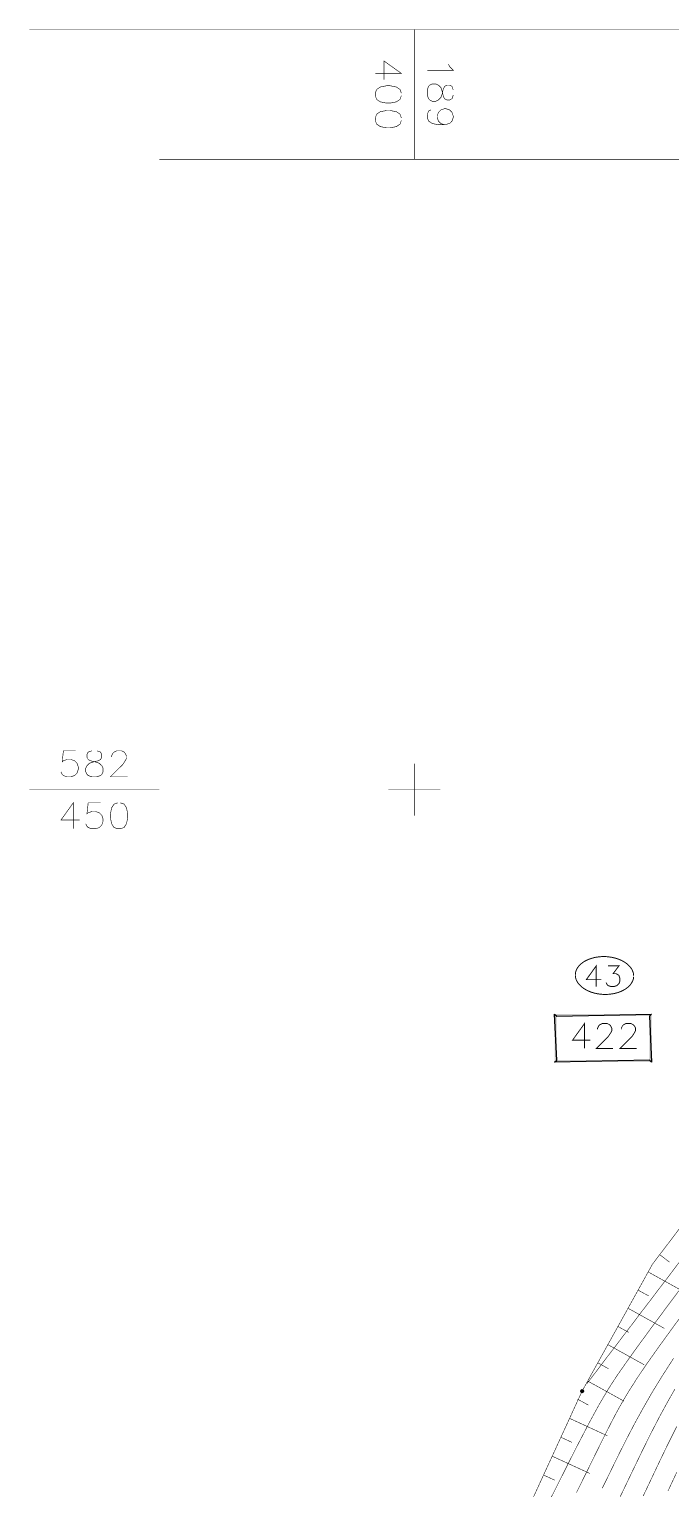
# Model space of a CAD drawing. Extents: x 489 to 720, y 1028 to 1176.
# Drawn here: x 488.85 to 501.22, y 1073.17 to 1101.28 of the extents above; entities that cross this region are included whole.
import ezdxf

# ---------------------------------------------------------------- set-up
doc = ezdxf.new("R2010")
doc.units = 0
doc.header["$MEASUREMENT"] = 0
for name, color, linetype in [('1202', 7, 'Continuous'), ('1501-UP', 7, 'Continuous'), ('1506', 7, 'Continuous'), ('1507', 7, 'Continuous'), ('1510-UP', 7, 'Continuous'), ('M1280', 7, 'Continuous'), ('M1602', 7, 'Continuous'), ('MCELLNO', 7, 'Continuous')]:
    doc.layers.add(name, color=color, linetype=linetype)

msp = doc.modelspace()

# ---------------------------------------------------------------- hatches: boundary and pattern name
at = {"layer": '1501-UP', "linetype": 'Continuous', "ltscale": 0.045455}
for points in [[(499.49, 1075.065), (499.533, 1075.042), (499.483, 1075.057)], [(499.499, 1075.07), (499.532, 1075.053), (499.49, 1075.065)], [(499.532, 1075.053), (499.49, 1075.065), (499.533, 1075.042)], [(499.51, 1075.071), (499.527, 1075.062), (499.499, 1075.07)], [(499.527, 1075.062), (499.499, 1075.07), (499.532, 1075.053)], [(499.519, 1075.068), (499.51, 1075.071), (499.527, 1075.062)], [(499.483, 1075.057), (499.53, 1075.033), (499.481, 1075.047)], [(499.53, 1075.033), (499.481, 1075.047), (499.524, 1075.025)], [(499.481, 1075.047), (499.524, 1075.025), (499.482, 1075.037)], [(499.524, 1075.025), (499.482, 1075.037), (499.515, 1075.02)], [(499.482, 1075.037), (499.515, 1075.02), (499.487, 1075.028)], [(499.533, 1075.042), (499.483, 1075.057), (499.53, 1075.033)], [(499.515, 1075.02), (499.487, 1075.028), (499.505, 1075.018)], [(499.487, 1075.028), (499.505, 1075.018), (499.495, 1075.022)]]:
    msp.add_hatch(color=18, dxfattribs=at).paths.add_polyline_path(points, flags=0)
at = {"layer": 'MCELLNO', "linetype": 'Continuous', "ltscale": 0.045455}
for points in [[(498.978, 1081.384), (499.019, 1081.424), (498.978, 1082.309)], [(499.019, 1081.424), (498.978, 1082.309), (499.019, 1082.27)], [(498.978, 1082.309), (499.019, 1082.27), (500.847, 1082.309)], [(499.019, 1082.27), (500.847, 1082.309), (500.806, 1082.27)], [(500.847, 1082.309), (500.806, 1082.27), (500.847, 1081.384)], [(500.806, 1082.27), (500.847, 1081.384), (500.806, 1081.424)], [(500.847, 1081.384), (500.806, 1081.424), (498.978, 1081.384)], [(500.806, 1081.424), (498.978, 1081.384), (499.019, 1081.424)]]:
    msp.add_hatch(color=136, dxfattribs=at).paths.add_polyline_path(points, flags=0)

# ---------------------------------------------------------------- linework, layer by layer
at = {"color": 214, "linetype": 'Continuous', "ltscale": 0.045455, "const_width": 0.0182}
for points in [[(499.781, 1082.839), (499.781, 1083.239), (499.59, 1082.972), (499.877, 1082.972)], [(500.01, 1083.239), (500.22, 1083.239), (500.105, 1083.087), (500.162, 1083.087), (500.2, 1083.067), (500.22, 1083.049), (500.238, 1082.991), (500.238, 1082.954), (500.22, 1082.896), (500.181, 1082.858), (500.124, 1082.839), (500.066, 1082.839), (500.01, 1082.858), (499.99, 1082.878), (499.972, 1082.915)]]:
    msp.add_lwpolyline(points, dxfattribs=at)
at = {"layer": '1202', "color": 7, "linetype": 'Continuous', "ltscale": 0.045455, "const_width": 0.0112}
for points in [[(488.854, 1028.441), (562.687, 1028.441), (562.687, 1101.273), (488.854, 1101.273)], [(496.273, 1101.273), (496.273, 1098.771)], [(495.522, 1100.428), (496.023, 1100.428), (495.689, 1100.666), (495.689, 1100.308)], [(496.929, 1100.606), (496.953, 1100.558), (497.024, 1100.487), (496.523, 1100.487)], [(496.023, 1100.046), (495.999, 1100.117), (495.928, 1100.165), (495.808, 1100.189), (495.737, 1100.189), (495.617, 1100.165), (495.546, 1100.117), (495.522, 1100.046), (495.522, 1099.998), (495.546, 1099.926), (495.617, 1099.879), (495.737, 1099.855), (495.808, 1099.855), (495.928, 1099.879), (495.999, 1099.926), (496.023, 1099.998)], [(497.024, 1100.106), (497, 1100.178), (496.953, 1100.201), (496.905, 1100.201), (496.857, 1100.178), (496.833, 1100.13), (496.81, 1100.034), (496.786, 1099.963), (496.738, 1099.915), (496.69, 1099.891), (496.619, 1099.891), (496.571, 1099.915), (496.547, 1099.939), (496.523, 1100.01), (496.523, 1100.106), (496.547, 1100.178), (496.571, 1100.201), (496.619, 1100.225), (496.69, 1100.225), (496.738, 1100.201), (496.786, 1100.154), (496.81, 1100.082), (496.833, 1099.987), (496.857, 1099.939), (496.905, 1099.915), (496.953, 1099.915), (497, 1099.939), (497.024, 1100.01)], [(496.023, 1099.57), (495.999, 1099.641), (495.928, 1099.689), (495.808, 1099.713), (495.737, 1099.713), (495.617, 1099.689), (495.546, 1099.641), (495.522, 1099.57), (495.522, 1099.522), (495.546, 1099.45), (495.617, 1099.403), (495.737, 1099.379), (495.808, 1099.379), (495.928, 1099.403), (495.999, 1099.45), (496.023, 1099.522)], [(496.857, 1099.438), (496.786, 1099.462), (496.738, 1099.509), (496.714, 1099.581), (496.714, 1099.605), (496.738, 1099.676), (496.786, 1099.724), (496.857, 1099.748), (496.881, 1099.748), (496.953, 1099.724), (497, 1099.676), (497.024, 1099.605), (497.024, 1099.581), (497, 1099.509), (496.953, 1099.462), (496.857, 1099.438), (496.738, 1099.438), (496.619, 1099.462), (496.547, 1099.509), (496.523, 1099.581), (496.523, 1099.629), (496.547, 1099.7), (496.595, 1099.724)], [(491.356, 1030.943), (560.185, 1030.943), (560.185, 1098.771), (491.356, 1098.771)], [(489.747, 1087.379), (489.508, 1087.379), (489.485, 1087.164), (489.508, 1087.188), (489.58, 1087.212), (489.652, 1087.212), (489.723, 1087.188), (489.771, 1087.14), (489.795, 1087.07), (489.795, 1087.022), (489.771, 1086.95), (489.723, 1086.903), (489.652, 1086.879), (489.58, 1086.879), (489.508, 1086.903), (489.485, 1086.926), (489.461, 1086.974)], [(490.057, 1087.379), (489.986, 1087.355), (489.962, 1087.307), (489.962, 1087.259), (489.986, 1087.212), (490.033, 1087.188), (490.129, 1087.164), (490.2, 1087.14), (490.248, 1087.093), (490.272, 1087.046), (490.272, 1086.974), (490.248, 1086.926), (490.224, 1086.903), (490.153, 1086.879), (490.057, 1086.879), (489.986, 1086.903), (489.962, 1086.926), (489.938, 1086.974), (489.938, 1087.046), (489.962, 1087.093), (490.01, 1087.14), (490.081, 1087.164), (490.177, 1087.188), (490.224, 1087.212), (490.248, 1087.259), (490.248, 1087.307), (490.224, 1087.355), (490.153, 1087.379)], [(490.438, 1087.259), (490.438, 1087.283), (490.462, 1087.331), (490.486, 1087.355), (490.533, 1087.379), (490.629, 1087.379), (490.677, 1087.355), (490.7, 1087.331), (490.724, 1087.283), (490.724, 1087.235), (490.7, 1087.188), (490.653, 1087.116), (490.414, 1086.879), (490.748, 1086.879)], [(496.273, 1087.129), (496.273, 1086.128)], [(488.854, 1086.628), (491.356, 1086.628)], [(496.774, 1086.628), (495.773, 1086.628)], [(489.699, 1085.878), (489.699, 1086.378), (489.461, 1086.045), (489.819, 1086.045)], [(490.224, 1086.378), (489.986, 1086.378), (489.962, 1086.163), (489.986, 1086.187), (490.057, 1086.21), (490.129, 1086.21), (490.2, 1086.187), (490.248, 1086.139), (490.272, 1086.068), (490.272, 1086.021), (490.248, 1085.949), (490.2, 1085.901), (490.129, 1085.878), (490.057, 1085.878), (489.986, 1085.901), (489.962, 1085.925), (489.938, 1085.973)], [(490.557, 1086.378), (490.486, 1086.354), (490.438, 1086.282), (490.414, 1086.163), (490.414, 1086.092), (490.438, 1085.973), (490.486, 1085.901), (490.557, 1085.878), (490.605, 1085.878), (490.677, 1085.901), (490.724, 1085.973), (490.748, 1086.092), (490.748, 1086.163), (490.724, 1086.282), (490.677, 1086.354), (490.605, 1086.378)]]:
    msp.add_lwpolyline(points, dxfattribs=at)
at = {"layer": '1501-UP', "color": 18, "linetype": 'Continuous', "ltscale": 0.045455}
for points in [[(499.49, 1075.065), (499.533, 1075.042), (499.483, 1075.057)], [(499.499, 1075.07), (499.532, 1075.053), (499.49, 1075.065)], [(499.532, 1075.053), (499.49, 1075.065), (499.533, 1075.042)], [(499.51, 1075.071), (499.527, 1075.062), (499.499, 1075.07)], [(499.527, 1075.062), (499.499, 1075.07), (499.532, 1075.053)], [(499.519, 1075.068), (499.51, 1075.071), (499.527, 1075.062)], [(499.483, 1075.057), (499.53, 1075.033), (499.481, 1075.047)], [(499.53, 1075.033), (499.481, 1075.047), (499.524, 1075.025)], [(499.481, 1075.047), (499.524, 1075.025), (499.482, 1075.037)], [(499.524, 1075.025), (499.482, 1075.037), (499.515, 1075.02)], [(499.482, 1075.037), (499.515, 1075.02), (499.487, 1075.028)], [(499.533, 1075.042), (499.483, 1075.057), (499.53, 1075.033)], [(499.515, 1075.02), (499.487, 1075.028), (499.505, 1075.018)], [(499.487, 1075.028), (499.505, 1075.018), (499.495, 1075.022)]]:
    msp.add_lwpolyline(points, dxfattribs=at)
at = {"layer": '1501-UP', "color": 18, "linetype": 'Continuous', "ltscale": 0.045455, "const_width": 0.01}
msp.add_lwpolyline([(499.486, 1075.045), (499.53, 1075.045)], dxfattribs=at)
at = {"layer": '1501-UP', "color": 18, "linetype": 'Continuous', "ltscale": 0.045455}
msp.add_circle((499.507, 1075.045), 0.0261, dxfattribs=at)
at = {"layer": '1506', "color": 13, "linetype": 'Continuous', "ltscale": 0.045455, "const_width": 0.01}
for points in [[(499.6, 1075.189), (500.605, 1076.509), (501.385, 1077.533)], [(498.674, 1072.529), (499.085, 1073.343), (499.4, 1073.967), (499.646, 1074.438), (499.842, 1074.797), (500.012, 1075.084), (500.177, 1075.339), (500.36, 1075.601), (500.577, 1075.904), (500.824, 1076.241), (501.094, 1076.605), (501.375, 1076.981)], [(499.398, 1073.089), (499.598, 1073.493), (499.769, 1073.84), (499.914, 1074.135), (500.045, 1074.393), (500.166, 1074.625), (500.289, 1074.845), (500.42, 1075.064), (500.569, 1075.296), (500.742, 1075.553), (500.948, 1075.845), (501.18, 1076.166), (501.431, 1076.509)], [(500.206, 1072.937), (500.379, 1073.297), (500.539, 1073.63), (500.69, 1073.942), (500.837, 1074.238), (500.985, 1074.524), (501.137, 1074.805), (501.298, 1075.088)], [(500.685, 1073.025), (500.852, 1073.376), (501.013, 1073.716), (501.172, 1074.045), (501.332, 1074.364)], [(501.164, 1073.124), (501.336, 1073.491)]]:
    msp.add_lwpolyline(points, dxfattribs=at)
at = {"layer": '1507', "color": 18, "linetype": 'Continuous', "ltscale": 0.045455, "const_width": 0.01}
msp.add_lwpolyline([(499.897, 1073.179), (500.003, 1073.392), (500.116, 1073.624), (500.238, 1073.872), (500.371, 1074.135), (500.517, 1074.415), (500.679, 1074.709), (500.856, 1075.018), (501.054, 1075.341), (501.271, 1075.678)], dxfattribs=at)
at = {"layer": '1510-UP', "color": 18, "linetype": 'Continuous', "ltscale": 0.045455, "const_width": 0.01}
for points in [[(513.933, 1096.32), (512.635, 1093.34), (511.13, 1090.513), (509.682, 1088.554), (508.197, 1086.989), (506.638, 1085.206), (505.273, 1083.345), (503.78, 1081.156), (502.39, 1079.5), (500.865, 1077.492), (499.507, 1075.045), (498.149, 1072.091), (497.245, 1069.108), (497.054, 1067.722), (497.045, 1065.774), (496.788, 1064.46), (496.612, 1063.553), (496.073, 1061.699)], [(501.191, 1077.532), (501.004, 1077.675)], [(501.482, 1076.954), (500.782, 1077.342)], [(500.794, 1076.878), (500.588, 1076.992)], [(501.094, 1076.254), (500.394, 1076.642)], [(500.405, 1076.178), (500.199, 1076.292)], [(500.705, 1075.554), (500.005, 1075.942)], [(500.016, 1075.478), (499.811, 1075.592)], [(500.316, 1074.853), (499.616, 1075.241)], [(499.628, 1074.778), (499.422, 1074.891)], [(499.994, 1074.187), (499.266, 1074.522)], [(499.313, 1074.059), (499.099, 1074.158)], [(499.66, 1073.459), (498.932, 1073.793)], [(498.979, 1073.332), (498.764, 1073.43)]]:
    msp.add_lwpolyline(points, dxfattribs=at)
at = {"layer": 'M1280', "color": 7, "linetype": 'Continuous', "ltscale": 0.045455, "const_width": 0.0112}
msp.add_lwpolyline([(491.356, 1030.943), (560.185, 1030.943), (560.185, 1098.771), (491.356, 1098.771)], dxfattribs=at)
at = {"layer": 'M1602', "color": 214, "linetype": 'Continuous', "ltscale": 0.045455, "const_width": 0.0182}
msp.add_lwpolyline([(500.502, 1083.034), (500.502, 1083.047), (500.502, 1083.059), (500.5, 1083.071), (500.498, 1083.083), (500.496, 1083.096), (500.492, 1083.107), (500.489, 1083.12), (500.485, 1083.131), (500.48, 1083.142), (500.474, 1083.155), (500.469, 1083.166), (500.462, 1083.178), (500.455, 1083.189), (500.447, 1083.2), (500.439, 1083.21), (500.43, 1083.222), (500.42, 1083.232), (500.411, 1083.242), (500.399, 1083.253), (500.389, 1083.263), (500.378, 1083.273), (500.365, 1083.282), (500.353, 1083.291), (500.34, 1083.3), (500.327, 1083.309), (500.313, 1083.317), (500.298, 1083.325), (500.285, 1083.333), (500.269, 1083.341), (500.254, 1083.348), (500.238, 1083.355), (500.222, 1083.362), (500.206, 1083.368), (500.189, 1083.374), (500.172, 1083.38), (500.155, 1083.384), (500.138, 1083.389), (500.12, 1083.393), (500.103, 1083.398), (500.085, 1083.401), (500.066, 1083.405), (500.048, 1083.407), (500.03, 1083.409), (500.011, 1083.412), (499.992, 1083.414), (499.974, 1083.415), (499.955, 1083.416), (499.937, 1083.416), (499.917, 1083.416), (499.899, 1083.416), (499.88, 1083.415), (499.862, 1083.414), (499.844, 1083.413), (499.825, 1083.41), (499.807, 1083.408), (499.789, 1083.405), (499.771, 1083.403), (499.753, 1083.399), (499.736, 1083.395), (499.719, 1083.39), (499.702, 1083.385), (499.685, 1083.381), (499.667, 1083.375), (499.652, 1083.37), (499.636, 1083.364), (499.62, 1083.357), (499.605, 1083.35), (499.59, 1083.343), (499.575, 1083.335), (499.562, 1083.329), (499.548, 1083.321), (499.535, 1083.312), (499.522, 1083.304), (499.51, 1083.295), (499.498, 1083.285), (499.487, 1083.275), (499.475, 1083.266), (499.465, 1083.256), (499.456, 1083.246), (499.446, 1083.235), (499.438, 1083.225), (499.43, 1083.214), (499.422, 1083.204), (499.415, 1083.192), (499.408, 1083.181), (499.403, 1083.17), (499.397, 1083.158), (499.392, 1083.147), (499.389, 1083.134), (499.386, 1083.123), (499.382, 1083.11), (499.38, 1083.099), (499.379, 1083.087), (499.378, 1083.075), (499.377, 1083.063), (499.378, 1083.05), (499.378, 1083.039), (499.38, 1083.026), (499.382, 1083.014), (499.385, 1083.003), (499.388, 1082.99), (499.391, 1082.979), (499.396, 1082.966), (499.402, 1082.955), (499.407, 1082.943), (499.414, 1082.932), (499.421, 1082.921), (499.428, 1082.909), (499.436, 1082.898), (499.445, 1082.887), (499.454, 1082.876), (499.464, 1082.866), (499.474, 1082.856), (499.485, 1082.846), (499.496, 1082.835), (499.507, 1082.826), (499.52, 1082.816), (499.532, 1082.807), (499.546, 1082.799), (499.56, 1082.79), (499.573, 1082.782), (499.588, 1082.774), (499.603, 1082.766), (499.617, 1082.758), (499.633, 1082.751), (499.649, 1082.745), (499.665, 1082.739), (499.681, 1082.732), (499.698, 1082.726), (499.715, 1082.722), (499.732, 1082.716), (499.75, 1082.712), (499.767, 1082.708), (499.786, 1082.704), (499.804, 1082.7), (499.822, 1082.698), (499.84, 1082.695), (499.858, 1082.692), (499.878, 1082.691), (499.896, 1082.689), (499.914, 1082.688), (499.933, 1082.688), (499.952, 1082.688), (499.971, 1082.688), (499.989, 1082.688), (500.007, 1082.689), (500.027, 1082.69), (500.045, 1082.692), (500.063, 1082.695), (500.081, 1082.697), (500.099, 1082.699), (500.117, 1082.703), (500.135, 1082.707), (500.152, 1082.71), (500.17, 1082.715), (500.186, 1082.72), (500.203, 1082.725), (500.22, 1082.731), (500.236, 1082.737), (500.252, 1082.743), (500.266, 1082.749), (500.281, 1082.757), (500.296, 1082.764), (500.311, 1082.772), (500.324, 1082.78), (500.338, 1082.788), (500.35, 1082.796), (500.363, 1082.805), (500.375, 1082.814), (500.387, 1082.823), (500.398, 1082.832), (500.408, 1082.842), (500.419, 1082.853), (500.428, 1082.863), (500.437, 1082.873), (500.446, 1082.884), (500.454, 1082.895), (500.461, 1082.906), (500.467, 1082.917), (500.473, 1082.929), (500.479, 1082.94), (500.485, 1082.951), (500.488, 1082.963), (500.492, 1082.975), (500.496, 1082.987), (500.498, 1082.999), (500.499, 1083.01), (500.502, 1083.023)], dxfattribs=at)
at = {"layer": 'MCELLNO', "color": 136, "linetype": 'Continuous', "ltscale": 0.045455}
for points in [[(498.978, 1081.384), (499.019, 1081.424), (498.978, 1082.309)], [(499.019, 1081.424), (498.978, 1082.309), (499.019, 1082.27)], [(498.978, 1082.309), (499.019, 1082.27), (500.847, 1082.309)], [(499.019, 1082.27), (500.847, 1082.309), (500.806, 1082.27)], [(500.847, 1082.309), (500.806, 1082.27), (500.847, 1081.384)], [(500.806, 1082.27), (500.847, 1081.384), (500.806, 1081.424)], [(500.847, 1081.384), (500.806, 1081.424), (498.978, 1081.384)], [(500.806, 1081.424), (498.978, 1081.384), (499.019, 1081.424)]]:
    msp.add_lwpolyline(points, dxfattribs=at)
at = {"layer": 'MCELLNO', "color": 136, "linetype": 'Continuous', "ltscale": 0.045455, "const_width": 0.0165}
for points in [[(499.555, 1081.647), (499.555, 1082.128), (499.325, 1081.807), (499.669, 1081.807)], [(499.806, 1082.014), (499.806, 1082.037), (499.829, 1082.082), (499.852, 1082.105), (499.898, 1082.128), (499.989, 1082.128), (500.036, 1082.105), (500.058, 1082.082), (500.081, 1082.037), (500.081, 1081.99), (500.058, 1081.945), (500.012, 1081.876), (499.783, 1081.647), (500.104, 1081.647)], [(500.264, 1082.014), (500.264, 1082.037), (500.287, 1082.082), (500.31, 1082.105), (500.355, 1082.128), (500.447, 1082.128), (500.492, 1082.105), (500.515, 1082.082), (500.539, 1082.037), (500.539, 1081.99), (500.515, 1081.945), (500.47, 1081.876), (500.241, 1081.647), (500.562, 1081.647)]]:
    msp.add_lwpolyline(points, dxfattribs=at)

doc.saveas('drawing.dxf')
